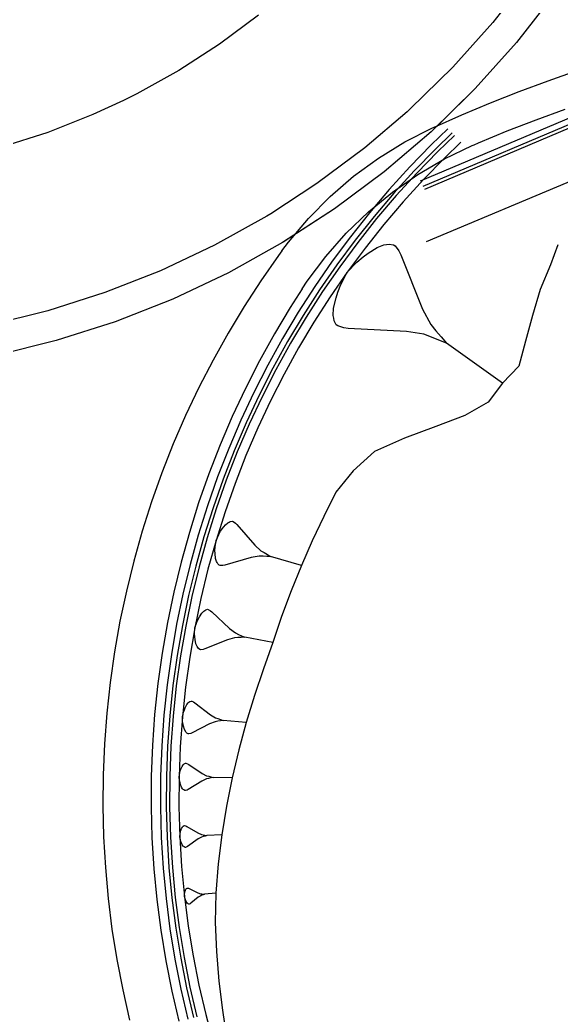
# Model space of a CAD drawing. Extents: x 383808 to 384559, y 802827 to 803490.
# Drawn here: x 384318.56 to 384336.06, y 802925.61 to 802957.79 of the extents above; entities that cross this region are included whole.
import ezdxf

# ---------------------------------------------------------------- set-up
doc = ezdxf.new("R2010")
doc.units = 0
doc.layers.get('0').update_dxf_attribs({"linetype": 'CONTINUOUS'})

msp = doc.modelspace()

# ---------------------------------------------------------------- linework, layer by layer
at = {"color": 7}
for p, q in [((384330.1087, 802950.4297), (384330.3233, 802950.5107)), ((384330.3233, 802950.5107), (384330.4121, 802950.5254)), ((384330.4121, 802950.5254), (384330.5009, 802950.54)), ((384330.5009, 802950.54), (384330.6414, 802950.5177)), ((384330.6414, 802950.5177), (384330.6931, 802950.4806)), ((384330.6931, 802950.4806), (384330.8112, 802950.3177)), ((384329.657, 802950.127), (384329.8199, 802950.2451)), ((384329.8199, 802950.2451), (384330.1087, 802950.4297)), ((384330.8112, 802950.3177), (384330.8776, 802950.1919)), ((384330.8776, 802950.1919), (384331.5778, 802948.4378)), ((384329.1459, 802949.6321), (384329.4571, 802949.9572)), ((384329.4571, 802949.9572), (384329.657, 802950.127)), ((384328.9382, 802949.233), (384329.1459, 802949.6321)), ((384328.8417, 802948.989), (384328.9382, 802949.233)), ((384328.7823, 802948.7968), (384328.8417, 802948.989)), ((384328.7004, 802948.4641), (384328.7823, 802948.7968)), ((384328.6927, 802948.2348), (384328.7004, 802948.4641)), ((384328.7074, 802948.146), (384328.6927, 802948.2348)), ((384331.5778, 802948.4378), (384331.8434, 802947.9344)), ((384328.722, 802948.0572), (384328.7074, 802948.146)), ((384328.7884, 802947.9314), (384328.722, 802948.0572)), ((384328.8402, 802947.8943), (384328.7884, 802947.9314)), ((384329.0324, 802947.8348), (384328.8402, 802947.8943)), ((384331.8434, 802947.9344), (384332.0132, 802947.7344)), ((384329.1729, 802947.8125), (384329.0324, 802947.8348)), ((384331.059, 802947.7136), (384329.1729, 802947.8125)), ((384331.621, 802947.6241), (384331.059, 802947.7136)), ((384331.865, 802947.5275), (384331.621, 802947.6241)), ((384332.0132, 802947.7344), (384332.1831, 802947.5345)), ((384332.109, 802947.431), (384331.865, 802947.5275)), ((384332.3529, 802947.3345), (384332.109, 802947.431)), ((384332.1831, 802947.5345), (384332.3529, 802947.3345)), ((384334.1633, 802946.0375), (384332.3529, 802947.3345)), ((384325.1063, 802941.3323), (384325.2054, 802941.4577)), ((384325.2054, 802941.4577), (384325.2876, 802941.5262)), ((384325.2876, 802941.5262), (384325.3245, 802941.5462)), ((384325.3245, 802941.5462), (384325.3614, 802941.5662)), ((384325.3614, 802941.5662), (384325.4267, 802941.5778)), ((384325.4267, 802941.5778), (384325.4552, 802941.5694)), ((384325.4552, 802941.5694), (384325.5321, 802941.5156)), ((384325.5321, 802941.5156), (384325.5806, 802941.4703)), ((384325.5806, 802941.4703), (384326.1568, 802940.8041)), ((384324.9028, 802940.9593), (384324.9903, 802941.15)), ((384324.9903, 802941.15), (384325.0525, 802941.2554)), ((384325.0525, 802941.2554), (384325.1063, 802941.3323)), ((384324.8722, 802940.7517), (384324.9028, 802940.9593)), ((384324.8669, 802940.6295), (384324.8722, 802940.7517)), ((384324.87, 802940.5357), (384324.8669, 802940.6295)), ((384324.8847, 802940.3765), (384324.87, 802940.5357)), ((384326.1568, 802940.8041), (384326.3507, 802940.6227)), ((384326.3507, 802940.6227), (384326.4561, 802940.5605)), ((384326.4561, 802940.5605), (384326.5614, 802940.4983)), ((384326.5614, 802940.4983), (384326.6668, 802940.4361)), ((384324.9163, 802940.2743), (384324.8847, 802940.3765)), ((384324.9363, 802940.2374), (384324.9163, 802940.2743)), ((384324.9563, 802940.2005), (384324.9363, 802940.2374)), ((384325.0048, 802940.1552), (384324.9563, 802940.2005)), ((384326.0387, 802940.4057), (384325.1924, 802940.1615)), ((384326.3001, 802940.452), (384326.0387, 802940.4057)), ((384326.4223, 802940.4467), (384326.3001, 802940.452)), ((384326.5446, 802940.4414), (384326.4223, 802940.4467)), ((384326.6668, 802940.4361), (384326.5446, 802940.4414)), ((384327.6626, 802940.1407), (384326.6668, 802940.4361)), ((384325.0332, 802940.1468), (384325.0048, 802940.1552)), ((384325.127, 802940.1499), (384325.0332, 802940.1468)), ((384325.1924, 802940.1615), (384325.127, 802940.1499)), ((384324.3635, 802938.4821), (384324.4403, 802938.6022)), ((384324.4403, 802938.6022), (384324.5072, 802938.6703)), ((384324.5072, 802938.6703), (384324.5382, 802938.6914)), ((384324.5382, 802938.6914), (384324.5692, 802938.7124)), ((384324.5692, 802938.7124), (384324.6261, 802938.7285)), ((384324.6261, 802938.7285), (384324.6521, 802938.7236)), ((384324.6521, 802938.7236), (384324.7252, 802938.6827)), ((384324.7252, 802938.6827), (384324.7723, 802938.6468)), ((384324.7723, 802938.6468), (384325.3433, 802938.1066)), ((384324.2161, 802938.1328), (384324.2768, 802938.3099)), ((384324.2768, 802938.3099), (384324.3226, 802938.409)), ((384324.3226, 802938.409), (384324.3635, 802938.4821)), ((384324.2074, 802937.9457), (384324.2161, 802938.1328)), ((384324.2135, 802937.8367), (384324.2074, 802937.9457)), ((384325.3433, 802938.1066), (384325.5315, 802937.9629)), ((384325.5315, 802937.9629), (384325.6306, 802937.9171)), ((384325.6306, 802937.9171), (384325.7297, 802937.8712)), ((384324.2247, 802937.7537), (384324.2135, 802937.8367)), ((384324.2519, 802937.6137), (384324.2247, 802937.7537)), ((384324.2891, 802937.5258), (384324.2519, 802937.6137)), ((384325.2739, 802937.7424), (384324.5442, 802937.4502)), ((384325.5018, 802937.8068), (384325.2739, 802937.7424)), ((384325.6108, 802937.813), (384325.5018, 802937.8068)), ((384325.7198, 802937.8192), (384325.6108, 802937.813)), ((384325.8288, 802937.8254), (384325.7198, 802937.8192)), ((384325.7297, 802937.8712), (384325.8288, 802937.8254)), ((384326.7392, 802937.6518), (384325.8288, 802937.8254)), ((384324.3101, 802937.4948), (384324.2891, 802937.5258)), ((384324.3312, 802937.4638), (384324.3101, 802937.4948)), ((384324.3782, 802937.4279), (384324.3312, 802937.4638)), ((384324.4043, 802937.423), (384324.3782, 802937.4279)), ((384324.4872, 802937.4341), (384324.4043, 802937.423)), ((384324.5442, 802937.4502), (384324.4872, 802937.4341)), ((384323.9569, 802935.6459), (384324.005, 802935.7058)), ((384324.005, 802935.7058), (384324.0281, 802935.7252)), ((384324.0281, 802935.7252), (384324.0512, 802935.7445)), ((384324.0512, 802935.7445), (384324.0956, 802935.762)), ((384324.0956, 802935.762), (384324.1168, 802935.7601)), ((384324.1168, 802935.7601), (384324.1786, 802935.7332)), ((384324.1786, 802935.7332), (384324.2192, 802935.7082)), ((384324.2192, 802935.7082), (384324.72, 802935.3214)), ((384323.8149, 802935.2518), (384323.8493, 802935.3985)), ((384323.8493, 802935.3985), (384323.8781, 802935.4816)), ((384323.8781, 802935.4816), (384323.905, 802935.5434)), ((384323.905, 802935.5434), (384323.9569, 802935.6459)), ((384323.823, 802935.1012), (384323.8149, 802935.2518)), ((384323.8367, 802935.0144), (384323.823, 802935.1012)), ((384324.6937, 802935.0241), (384324.1327, 802934.7313)), ((384324.8711, 802935.094), (384324.6937, 802935.0241)), ((384324.72, 802935.3214), (384324.8824, 802935.2214)), ((384324.958, 802935.1077), (384324.8711, 802935.094)), ((384324.8824, 802935.2214), (384324.9655, 802935.1927)), ((384325.0448, 802935.1214), (384324.958, 802935.1077)), ((384324.9655, 802935.1927), (384325.0485, 802935.1639)), ((384325.1316, 802935.1351), (384325.0448, 802935.1214)), ((384325.0485, 802935.1639), (384325.1316, 802935.1351)), ((384325.8749, 802935.0693), (384325.1316, 802935.1351)), ((384323.8523, 802934.9488), (384323.8367, 802935.0144)), ((384323.8854, 802934.8389), (384323.8523, 802934.9488)), ((384323.9222, 802934.7714), (384323.8854, 802934.8389)), ((384323.9416, 802934.7483), (384323.9222, 802934.7714)), ((384323.9609, 802934.7252), (384323.9416, 802934.7483)), ((384324.0015, 802934.7002), (384323.9609, 802934.7252)), ((384324.0228, 802934.6983), (384324.0015, 802934.7002)), ((384324.0883, 802934.7139), (384324.0228, 802934.6983)), ((384324.1327, 802934.7313), (384324.0883, 802934.7139)), ((384323.8587, 802933.719), (384323.8768, 802933.7363)), ((384323.8768, 802933.7363), (384323.9126, 802933.7533)), ((384323.9126, 802933.7533), (384323.9303, 802933.7529)), ((384323.9303, 802933.7529), (384323.983, 802933.734)), ((384323.983, 802933.734), (384324.018, 802933.7156)), ((384323.7083, 802933.3151), (384323.7287, 802933.4386)), ((384323.7287, 802933.4386), (384323.7479, 802933.509)), ((384323.7479, 802933.509), (384323.7668, 802933.5617)), ((384323.7668, 802933.5617), (384323.8041, 802933.6494)), ((384323.8041, 802933.6494), (384323.8406, 802933.7017)), ((384323.8406, 802933.7017), (384323.8587, 802933.719)), ((384324.018, 802933.7156), (384324.4543, 802933.4228)), ((384324.4543, 802933.4228), (384324.5943, 802933.349)), ((384323.7233, 802933.1908), (384323.7083, 802933.3151)), ((384323.7395, 802933.1196), (384323.7233, 802933.1908)), ((384323.756, 802933.0661), (384323.7395, 802933.1196)), ((384324.4489, 802933.1751), (384324.0003, 802932.9015)), ((384324.592, 802933.2428), (384324.4489, 802933.1751)), ((384324.6632, 802933.2589), (384324.592, 802933.2428)), ((384324.5943, 802933.349), (384324.6647, 802933.3297)), ((384324.7344, 802933.2751), (384324.6632, 802933.2589)), ((384324.6647, 802933.3297), (384324.7351, 802933.3105)), ((384324.8055, 802933.2913), (384324.7344, 802933.2751)), ((384324.7351, 802933.3105), (384324.8055, 802933.2913)), ((384325.4249, 802933.2778), (384324.8055, 802933.2913)), ((384323.7895, 802932.9769), (384323.756, 802933.0661)), ((384323.8237, 802932.923), (384323.7895, 802932.9769)), ((384323.8411, 802932.9049), (384323.8237, 802932.923)), ((384323.8584, 802932.8869), (384323.8411, 802932.9049)), ((384323.8934, 802932.8684), (384323.8584, 802932.8869)), ((384323.9111, 802932.868), (384323.8934, 802932.8684)), ((384323.9646, 802932.8846), (384323.9111, 802932.868)), ((384324.0003, 802932.9015), (384323.9646, 802932.8846)), ((384323.7405, 802931.4746), (384323.7521, 802931.5314)), ((384323.7521, 802931.5314), (384323.7642, 802931.5742)), ((384323.7642, 802931.5742), (384323.7892, 802931.6458)), ((384323.7892, 802931.6458), (384323.8154, 802931.6892)), ((384323.8154, 802931.6892), (384323.8288, 802931.7039)), ((384323.8288, 802931.7039), (384323.8422, 802931.7186)), ((384323.8422, 802931.7186), (384323.8697, 802931.7339)), ((384323.8697, 802931.7339), (384323.8838, 802931.7345)), ((384323.8838, 802931.7345), (384323.9266, 802931.7224)), ((384323.9266, 802931.7224), (384323.9553, 802931.7096)), ((384323.9553, 802931.7096), (384324.3168, 802931.5005)), ((384324.3168, 802931.5005), (384324.4318, 802931.4494)), ((384323.7309, 802931.3756), (384323.7405, 802931.4746)), ((384323.7494, 802931.2778), (384323.7309, 802931.3756)), ((384323.766, 802931.2222), (384323.7494, 802931.2778)), ((384323.7819, 802931.1807), (384323.766, 802931.2222)), ((384323.8132, 802931.1117), (384323.7819, 802931.1807)), ((384324.3257, 802931.3037), (384323.9844, 802931.063)), ((384324.4356, 802931.365), (384324.3257, 802931.3037)), ((384324.4318, 802931.4494), (384324.4886, 802931.4378)), ((384324.4912, 802931.3816), (384324.4356, 802931.365)), ((384324.4886, 802931.4378), (384324.5455, 802931.4263)), ((384324.5468, 802931.3982), (384324.4912, 802931.3816)), ((384324.5455, 802931.4263), (384324.6023, 802931.4148)), ((384324.6023, 802931.4148), (384324.5468, 802931.3982)), ((384325.0943, 802931.4369), (384324.6023, 802931.4148)), ((384323.8432, 802931.0708), (384323.8132, 802931.1117)), ((384323.8579, 802931.0573), (384323.8432, 802931.0708)), ((384323.8726, 802931.0439), (384323.8579, 802931.0573)), ((384323.9013, 802931.0311), (384323.8726, 802931.0439)), ((384323.9154, 802931.0318), (384323.9013, 802931.0311)), ((384323.9569, 802931.0477), (384323.9154, 802931.0318)), ((384323.9844, 802931.063), (384323.9569, 802931.0477)), ((384323.8849, 802929.5159), (384323.8907, 802929.5588)), ((384323.8907, 802929.5588), (384323.8976, 802929.5912)), ((384323.8976, 802929.5912), (384323.9126, 802929.6456)), ((384323.9126, 802929.6456), (384323.9299, 802929.6792)), ((384323.9299, 802929.6792), (384323.9392, 802929.6908)), ((384323.9392, 802929.6908), (384323.9484, 802929.7023)), ((384323.9484, 802929.7023), (384323.9681, 802929.7151)), ((384323.9681, 802929.7151), (384323.9785, 802929.7163)), ((384323.9785, 802929.7163), (384324.0109, 802929.7093)), ((384324.0109, 802929.7093), (384324.0329, 802929.7013)), ((384324.0329, 802929.7013), (384324.312, 802929.5638)), ((384324.312, 802929.5638), (384324.4, 802929.5315)), ((384324.893, 802929.5551), (384324.5284, 802929.5143)), ((384323.8827, 802929.4419), (384323.8849, 802929.5159)), ((384323.9013, 802929.3701), (384323.8827, 802929.4419)), ((384323.9164, 802929.3296), (384323.9013, 802929.3701)), ((384323.9303, 802929.2995), (384323.9164, 802929.3296)), ((384323.957, 802929.2498), (384323.9303, 802929.2995)), ((384323.9813, 802929.2209), (384323.957, 802929.2498)), ((384324.3283, 802929.418), (384324.0866, 802929.2222)), ((384324.407, 802929.469), (384324.3283, 802929.418)), ((384324.4, 802929.5315), (384324.4428, 802929.5258)), ((384324.4475, 802929.4841), (384324.407, 802929.469)), ((384324.4428, 802929.5258), (384324.4856, 802929.52)), ((384324.4879, 802929.4992), (384324.4475, 802929.4841)), ((384324.4856, 802929.52), (384324.5284, 802929.5143)), ((384324.5284, 802929.5143), (384324.4879, 802929.4992)), ((384323.9929, 802929.2116), (384323.9813, 802929.2209)), ((384324.0045, 802929.2024), (384323.9929, 802929.2116)), ((384324.0265, 802929.1943), (384324.0045, 802929.2024)), ((384324.0369, 802929.1955), (384324.0265, 802929.1943)), ((384324.0669, 802929.2094), (384324.0369, 802929.1955)), ((384324.0866, 802929.2222), (384324.0669, 802929.2094))]:
    msp.add_line(p, q, dxfattribs=at)
at = {"color": 7, "linetype": 'CONTINUOUS'}
for points in [[(384335.0373, 802959.2263), (384333.8483, 802957.7022), (384332.5604, 802956.2608), (384331.1793, 802954.9084), (384331.0802, 802954.818), (384329.7112, 802953.651), (384328.1627, 802952.4941), (384326.67, 802951.5214), (384326.5404, 802951.443), (384324.8518, 802950.5023), (384323.1043, 802949.6762), (384321.3056, 802948.9684), (384319.4637, 802948.3819), (384317.5869, 802947.9194), (384315.6834, 802947.583), (384313.7617, 802947.3742), (384311.8304, 802947.2938), (384309.898, 802947.3423), (384307.9732, 802947.5193), (384306.0644, 802947.8243), (384304.1802, 802948.2557), (384302.3289, 802948.8116), (384300.5188, 802949.4897), (384300, 802949.7245)], [(384326.2746, 802957.9451), (384325.0197, 802957.0077), (384323.7052, 802956.1559), (384322.3368, 802955.3936), (384321.9114, 802955.1803), (384320.9207, 802954.7242), (384319.4631, 802954.1506), (384317.9706, 802953.6753), (384316.4497, 802953.3006), (384314.9072, 802953.028), (384313.35, 802952.8587), (384311.785, 802952.7936), (384310.2191, 802952.8329), (384308.6593, 802952.9764), (384307.1126, 802953.2235), (384305.5857, 802953.573), (384304.0855, 802954.0236), (384302.6187, 802954.573), (384301.1917, 802955.219), (384300, 802955.8573)], [(384327.0299, 802950.317), (384327.2453, 802950.6028), (384327.8896, 802951.3672), (384328.5929, 802952.0778), (384329.3507, 802952.7298), (384330.1582, 802953.3192), (384331.0103, 802953.8422), (384331.9014, 802954.2954), (384331.9346, 802954.3106), (384331.9367, 802954.3116), (384332.8507, 802954.7171), (384333.7727, 802955.1042), (384334.7023, 802955.4728), (384335.639, 802955.8228), (384336.5826, 802956.154), (384337.5326, 802956.4662), (384338.4886, 802956.7594), (384339.4503, 802957.0334), (384340.4173, 802957.2881), (384341.3892, 802957.5234), (384342.3657, 802957.7392), (384343.3462, 802957.9355)], [(384331.6018, 802952.4134), (384337.0033, 802954.7008), (384338.3594, 802955.1337), (384342.2761, 802956.1507), (384347.4526, 802956.9902), (384352.5419, 802957.2801), (384357.5504, 802957.0564), (384362.4933, 802956.3701), (384367.4297, 802955.5868), (384372.3679, 802954.8033), (384377.3061, 802954.0197), (384378.5674, 802953.8196), (384382.2443, 802953.2361), (384386.9229, 802952.4937), (384387.1825, 802952.4525), (384392.1208, 802951.6689), (384397.059, 802950.8854), (384400, 802950.4187)], [(384331.6521, 802952.3155), (384337.0386, 802954.5967), (384338.3913, 802955.0284), (384342.2994, 802956.0432), (384347.4645, 802956.8808), (384352.5425, 802957.1701), (384357.5404, 802956.9468), (384362.4771, 802956.2613), (384367.4124, 802955.4782), (384372.3506, 802954.6946), (384377.2889, 802953.911), (384378.5501, 802953.7109), (384382.2271, 802953.1275), (384386.9057, 802952.3851), (384387.1653, 802952.3439), (384392.1035, 802951.5603), (384397.0417, 802950.7767), (384400, 802950.3073)], [(384332.5327, 802954.1325), (384331.9962, 802953.6124), (384331.3103, 802952.9074), (384330.6483, 802952.18), (384330.0108, 802951.4308), (384329.3987, 802950.6609), (384328.8126, 802949.8709), (384328.2532, 802949.0619), (384327.721, 802948.2347), (384327.2167, 802947.3902), (384326.7408, 802946.5293), (384326.2939, 802945.6531), (384325.8764, 802944.7625), (384325.4888, 802943.8585), (384325.1316, 802942.942), (384324.8051, 802942.0141), (384324.5097, 802941.0759), (384324.2458, 802940.1284), (384324.0135, 802939.1726), (384323.8133, 802938.2095), (384323.6453, 802937.2404), (384323.5096, 802936.2661), (384323.4065, 802935.2879), (384323.3361, 802934.3068), (384323.2984, 802933.3239), (384323.2935, 802932.3403), (384323.3213, 802931.3571), (384323.3819, 802930.3754), (384323.4752, 802929.3962), (384323.6011, 802928.4206), (384323.7594, 802927.4498), (384323.95, 802926.4849), (384324.1727, 802925.5268)], [(384332.6083, 802954.0525), (384332.0738, 802953.5344), (384331.3904, 802952.8321), (384330.7308, 802952.1073), (384330.0958, 802951.3609), (384329.486, 802950.5939), (384328.902, 802949.8069), (384328.3447, 802949.0009), (384327.8145, 802948.1767), (384327.3121, 802947.3354), (384326.8379, 802946.4777), (384326.3927, 802945.6048), (384325.9767, 802944.7175), (384325.5906, 802943.8168), (384325.2347, 802942.9038), (384324.9095, 802941.9794), (384324.6152, 802941.0446), (384324.3522, 802940.1006), (384324.1209, 802939.1484), (384323.9214, 802938.1889), (384323.754, 802937.2234), (384323.6188, 802936.2528), (384323.5161, 802935.2782), (384323.4459, 802934.3008), (384323.4084, 802933.3216), (384323.4035, 802932.3416), (384323.4312, 802931.3621), (384323.4916, 802930.384), (384323.5846, 802929.4084), (384323.71, 802928.4365), (384323.8677, 802927.4694), (384324.0576, 802926.508), (384324.2794, 802925.5534)], [(384335.9493, 802950.5172), (384335.7153, 802949.8714), (384335.3872, 802949.0711), (384335.1384, 802948.2285), (384334.9075, 802947.4031), (384334.6935, 802946.5938), (384334.1633, 802946.0375), (384333.7034, 802945.4258), (384332.952, 802944.9914), (384332.0059, 802944.6374), (384330.9987, 802944.2673), (384330.026, 802943.8272), (384329.3366, 802943.2103), (384328.7811, 802942.5115), (384328.3883, 802941.7347), (384328.0151, 802940.9444), (384327.6626, 802940.1407), (384327.3318, 802939.3239), (384327.0237, 802938.4941), (384326.7392, 802937.6518), (384326.4336, 802936.8047), (384326.1413, 802935.9443), (384325.8749, 802935.0693), (384325.6357, 802934.1802), (384325.4249, 802933.2778), (384325.2441, 802932.3631), (384325.0943, 802931.4369), (384324.9769, 802930.5005), (384324.893, 802929.5551), (384324.8754, 802928.6067), (384324.9183, 802927.6587), (384324.9969, 802926.7098), (384325.1113, 802925.7614), (384325.2517, 802924.8122)], [(384327.0299, 802950.317), (384326.9261, 802950.1742), (384326.354, 802949.3541), (384325.8095, 802948.5154), (384325.2933, 802947.659), (384324.806, 802946.7858), (384324.348, 802945.8969), (384323.9198, 802944.9933), (384323.5221, 802944.0758), (384323.1551, 802943.1456), (384322.8193, 802942.2037), (384322.5151, 802941.2512), (384322.2429, 802940.289), (384322.0028, 802939.3183), (384321.7952, 802938.3401), (384321.6204, 802937.3556), (384321.4784, 802936.3657), (384321.3696, 802935.3717), (384321.2939, 802934.3747), (384321.2514, 802933.3756), (384321.2423, 802932.3757), (384321.2666, 802931.376), (384321.3241, 802930.3777), (384321.4149, 802929.3819), (384321.5388, 802928.3897), (384321.6957, 802927.4021), (384321.8854, 802926.4203), (384322.1078, 802925.4454)]]:
    msp.add_lwpolyline(points, dxfattribs=at)
at = {"color": 3, "linetype": 'CONTINUOUS'}
msp.add_lwpolyline([(384335.8458, 802958.6378), (384334.6158, 802957.0612), (384333.2835, 802955.5701), (384331.8548, 802954.171), (384330.3361, 802952.8702), (384328.7341, 802951.6735), (384327.0559, 802950.5861), (384325.3091, 802949.613), (384323.5013, 802948.7584), (384321.6405, 802948.0261), (384319.7352, 802947.4194), (384317.7936, 802946.941), (384315.8245, 802946.593), (384313.8366, 802946.377), (384311.8387, 802946.2938), (384309.8397, 802946.344), (384307.8485, 802946.5271), (384305.8739, 802946.8426), (384303.9247, 802947.2889), (384302.0095, 802947.864), (384300.137, 802948.5654), (384300, 802948.6274)], dxfattribs=at)
at = {"color": 2, "linetype": 'CONTINUOUS'}
for points in [[(384335.8458, 802958.6378), (384334.6158, 802957.0612), (384333.2835, 802955.5701), (384332.1962, 802954.4886), (384331.8548, 802954.171), (384330.3361, 802952.8702), (384328.7341, 802951.6735), (384327.0718, 802950.5957), (384327.0559, 802950.5861), (384325.3091, 802949.613), (384323.5013, 802948.7584), (384321.6405, 802948.0261), (384319.7352, 802947.4194), (384317.7936, 802946.941)], [(384327.687, 802949.0937), (384327.8518, 802949.3395), (384328.4508, 802950.1399), (384329.1118, 802950.8899), (384329.8306, 802951.5847), (384330.6027, 802952.2198), (384331.4231, 802952.7912), (384332.2865, 802953.2952), (384333.1874, 802953.7286), (384333.244, 802953.7529), (384333.3922, 802953.8159), (384334.317, 802954.1963), (384335.2493, 802954.5581), (384336.1885, 802954.9012)], [(384327.687, 802949.0937), (384327.3045, 802948.4929), (384326.7919, 802947.6344), (384326.3081, 802946.7592), (384325.8537, 802945.8685), (384325.4293, 802944.963), (384325.0353, 802944.044), (384324.6721, 802943.1123), (384324.3402, 802942.1691), (384324.0399, 802941.2152), (384323.7716, 802940.252), (384323.5355, 802939.2803), (384323.332, 802938.3013), (384323.1611, 802937.316), (384323.0233, 802936.3256), (384322.9184, 802935.3312), (384322.8468, 802934.3338), (384322.8085, 802933.3346), (384322.8035, 802932.3346), (384322.8318, 802931.3351), (384322.8934, 802930.337), (384322.9883, 802929.3416), (384323.1163, 802928.3498), (384323.2772, 802927.3629), (384323.471, 802926.3819), (384323.6973, 802925.4079)]]:
    msp.add_lwpolyline(points, dxfattribs=at)
at = {"color": 1, "linetype": 'CONTINUOUS'}
for points in [[(384331.515, 802952.5824), (384336.9423, 802954.8808), (384338.3042, 802955.3155), (384342.2358, 802956.3364), (384347.4321, 802957.1791), (384352.5408, 802957.4701), (384357.5678, 802957.2456), (384362.5212, 802956.5581), (384367.4594, 802955.7745), (384372.3977, 802954.9909), (384377.3359, 802954.2073), (384378.5971, 802954.0072), (384382.2741, 802953.4238), (384386.9527, 802952.6814), (384387.2123, 802952.6402), (384392.1505, 802951.8566), (384397.0888, 802951.073), (384400, 802950.6111)], [(384331.7098, 802950.6193), (384336.5914, 802952.6691), (384337.9541, 802953.1094), (384341.8876, 802954.1419), (384347.0856, 802954.9954), (384352.1954, 802955.2933), (384357.2229, 802955.0721), (384362.1764, 802954.3852), (384367.1147, 802953.6017), (384372.0529, 802952.8181), (384376.9911, 802952.0345), (384378.2524, 802951.8344), (384381.9293, 802951.2509), (384386.6079, 802950.5086), (384386.8675, 802950.4674), (384391.8058, 802949.6838), (384396.744, 802948.9002), (384400, 802948.3835)], [(384332.4022, 802954.2706), (384331.8623, 802953.7472), (384331.1719, 802953.0376), (384330.5056, 802952.3055), (384329.8641, 802951.5515), (384329.248, 802950.7766), (384328.6582, 802949.9816), (384328.0951, 802949.1674), (384327.5595, 802948.3348), (384327.052, 802947.4849), (384326.573, 802946.6185), (384326.1232, 802945.7366), (384325.703, 802944.8403), (384325.313, 802943.9304), (384324.9534, 802943.008), (384324.6248, 802942.0742), (384324.3276, 802941.1299), (384324.0619, 802940.1763), (384323.8282, 802939.2143), (384323.6267, 802938.2451), (384323.4576, 802937.2697), (384323.321, 802936.2892), (384323.2173, 802935.3047), (384323.1464, 802934.3173), (384323.1084, 802933.3281), (384323.1035, 802932.3381), (384323.1315, 802931.3486), (384323.1925, 802930.3605), (384323.2864, 802929.375), (384323.4131, 802928.3932), (384323.5725, 802927.4161), (384323.7643, 802926.4449), (384323.9883, 802925.4807)], [(384332.8143, 802953.8345), (384332.2853, 802953.3217), (384331.6089, 802952.6265), (384330.956, 802951.9091), (384330.3275, 802951.1704), (384329.7239, 802950.4111), (384329.1459, 802949.6321), (384328.5942, 802948.8344), (384328.0695, 802948.0186), (384327.5721, 802947.1859), (384327.1029, 802946.337), (384326.6621, 802945.4729), (384326.2505, 802944.5947), (384325.8683, 802943.7032), (384325.516, 802942.7995), (384325.1941, 802941.8845), (384324.9028, 802940.9593), (384324.6425, 802940.0249), (384324.4135, 802939.0824), (384324.2161, 802938.1328), (384324.0504, 802937.1771), (384323.9166, 802936.2164), (384323.8149, 802935.2518), (384323.7455, 802934.2843), (384323.7083, 802933.3151), (384323.7034, 802932.3451), (384323.7309, 802931.3756), (384323.7907, 802930.4074), (384323.8827, 802929.4419), (384324.0068, 802928.4799), (384324.1629, 802927.5226), (384324.3509, 802926.571), (384324.5704, 802925.6262), (384324.8213, 802924.6893)]]:
    msp.add_lwpolyline(points, dxfattribs=at)

doc.saveas('drawing.dxf')
